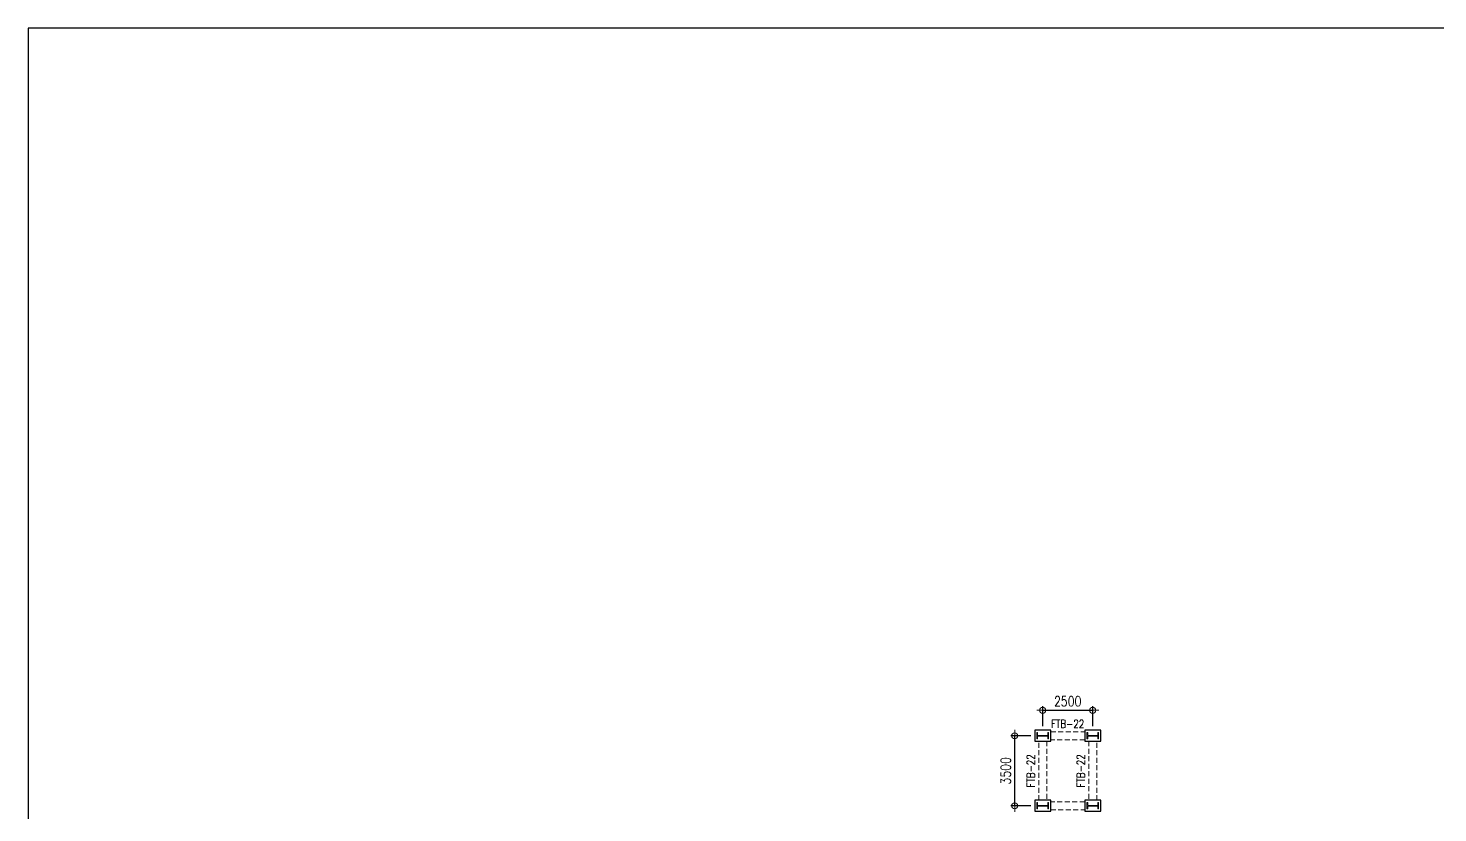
# Model space of a CAD drawing. Header units: millimetres. Extents: x 281969 to 501238, y -16030 to 119854.
# Drawn here: x 306431 to 376889, y 80627 to 119854 of the extents above; entities that cross this region are included whole.
import ezdxf

# ---------------------------------------------------------------- set-up
doc = ezdxf.new("R2010")
doc.units = ezdxf.units.MM
doc.header["$MEASUREMENT"] = 0
doc.linetypes.add('HIDDEN', pattern=[0.375, 0.25, -0.125])
doc.layers.get('0').update_dxf_attribs({"lineweight": 9})
for name, color, linetype, lineweight in [('GIRDER GIRT', 4, 'HIDDEN', 18), ('PEDESTAL CONCRETE', 20, 'Continuous', 25), ('S-COLS', 2, 'Continuous', 20), ('TEXT_GG', 3, 'Continuous', 30)]:
    doc.layers.add(name, color=color, linetype=linetype, lineweight=lineweight)
doc.styles.add('SIMPLEX', font='SIMPLEX.shx', dxfattribs={"width": 0.8, "height": 500})
doc.dimstyles.new('DIM_200', dxfattribs={"dimtxt": 500, "dimasz": 2, "dimexe": 200, "dimexo": 200, "dimgap": 200, "dimtad": 1, "dimdec": 0, "dimrnd": 1, "dimdsep": 46, "dimtxsty": 'SIMPLEX', "dimblk1": 'ESCADIM_ARW', "dimblk2": 'ESCADIM_ARW', "dimsah": 1, "dimcen": 50, "dimclrd": 251, "dimclre": 251, "dimclrt": 52, "dimadec": 0, "dimazin": 0, "dimtfac": 1, "dimtdec": 0, "dimtofl": 0, "dimtmove": 0, "dimatfit": 3, "dimldrblk": 'ESCADIM_ARW', "dimfxl": 1, "dimtolj": 1, "dimtzin": 0, "dimarcsym": 0})

# ---------------------------------------------------------------- blocks, each defined once
blk = doc.blocks.new('ESCADIM_ARW')
at = {"color": 7}
blk.add_line((-150, 0), (150, 0), dxfattribs=at)
blk.add_circle((0, 0), 75, dxfattribs=at)
blk = doc.blocks.new('*D32')
at = {"color": 251, "lineweight": -2, "ltscale": 0.5, "transparency": 16777216}
for p, q in [((357139, 84951), (357139, 85951)), ((357141, 85751), (359637, 85751)), ((359639, 84951), (359639, 85951))]:
    blk.add_line(p, q, dxfattribs=at)
at = {"layer": 'Defpoints', "color": 0, "ltscale": 0.5, "transparency": 16777216}
for p in [(359639, 85751), (357139, 84751, 0), (359639, 84751, 0)]:
    blk.add_point(p, dxfattribs=at)
at = {"color": 251, "lineweight": -2, "ltscale": 0.5, "transparency": 16777216, "xscale": 2, "yscale": 2, "zscale": 2, "rotation": 180}
blk.add_blockref('ESCADIM_ARW', (357139, 85751), dxfattribs=at)
at = {"color": 251, "lineweight": -2, "ltscale": 0.5, "transparency": 16777216, "xscale": 2, "yscale": 2, "zscale": 2}
blk.add_blockref('ESCADIM_ARW', (359639, 85751), dxfattribs=at)
at = {"color": 52, "ltscale": 0.5, "transparency": 16777216, "insert": (358389, 86201), "char_height": 500, "attachment_point": 5, "style": 'SIMPLEX'}
blk.add_mtext('\\A1;2500', dxfattribs=at)
blk = doc.blocks.new('*D33')
at = {"color": 251, "lineweight": -2, "ltscale": 0.5, "transparency": 16777216}
for p, q in [((356539, 84476), (355539, 84476)), ((355739, 80978), (355739, 84474)), ((356539, 80976), (355539, 80976))]:
    blk.add_line(p, q, dxfattribs=at)
at = {"layer": 'Defpoints', "color": 0, "ltscale": 0.5, "transparency": 16777216}
for p in [(355739, 84476), (356739, 84476, 0), (356739, 80976, 0)]:
    blk.add_point(p, dxfattribs=at)
at = {"color": 251, "lineweight": -2, "ltscale": 0.5, "transparency": 16777216, "xscale": 2, "yscale": 2, "zscale": 2}
for p, rotation in [((355739, 84476), 90), ((355739, 80976), 270)]:
    blk.add_blockref('ESCADIM_ARW', p, dxfattribs=dict(at, rotation=rotation))
at = {"color": 52, "ltscale": 0.5, "transparency": 16777216, "insert": (355289, 82726), "char_height": 500, "attachment_point": 5, "rotation": 90, "style": 'SIMPLEX'}
blk.add_mtext('\\A1;3500', dxfattribs=at)

msp = doc.modelspace()

# ---------------------------------------------------------------- linework, layer by layer
at = {"layer": 'Defpoints', "ltscale": 0.05, "elevation": 0}
msp.add_lwpolyline([(306430.8, -16030), (501238.3, -16030), (501238.3, 119854.2), (306430.8, 119854.2)], close=True, dxfattribs=at)
at = {"layer": 'GIRDER GIRT', "linetype": 'HIDDEN', "ltscale": 1000, "elevation": 0}
for points in [[(357538.7, 84676), (359238.7, 84676), (359238.7, 84276), (357538.7, 84276)], [(356938.7, 81251), (356938.7, 84201), (357338.7, 84201), (357338.7, 81251)], [(359838.7, 81251), (359838.7, 84201), (359438.7, 84201), (359438.7, 81251)], [(357538.7, 80776), (359238.7, 80776), (359238.7, 81176), (357538.7, 81176)]]:
    msp.add_lwpolyline(points, close=True, dxfattribs=at)
at = {"layer": 'PEDESTAL CONCRETE', "ltscale": 0.05, "elevation": 0}
for points in [[(356738.7, 84201), (357538.7, 84201), (357538.7, 84751), (356738.7, 84751)], [(359238.7, 84201), (360038.7, 84201), (360038.7, 84751), (359238.7, 84751)], [(356738.7, 80701), (357538.7, 80701), (357538.7, 81251), (356738.7, 81251)], [(359238.7, 80701), (360038.7, 80701), (360038.7, 81251), (359238.7, 81251)]]:
    msp.add_lwpolyline(points, close=True, dxfattribs=at)
at = {"layer": 'S-COLS', "color": 7, "ltscale": 0.05, "elevation": 0}
for points in [[(356850.2, 84476), (356850.2, 84634.8), (356887.8, 84634.8), (356887.8, 84506.1, 0.4142136), (356907.3, 84486.6), (357370.1, 84486.6, 0.4142136), (357389.7, 84506.1), (357389.7, 84634.8), (357427.3, 84634.8), (357427.3, 84317.3), (357389.7, 84317.3), (357389.7, 84445.9, 0.4142136), (357370.1, 84465.5), (356907.3, 84465.5, 0.4142136), (356887.8, 84445.9), (356887.8, 84317.3), (356850.2, 84317.3), (356850.2, 84476)], [(359350.2, 84476), (359350.2, 84634.8), (359387.8, 84634.8), (359387.8, 84506.1, 0.4142136), (359407.3, 84486.6), (359870.1, 84486.6, 0.4142136), (359889.7, 84506.1), (359889.7, 84634.8), (359927.3, 84634.8), (359927.3, 84317.3), (359889.7, 84317.3), (359889.7, 84445.9, 0.4142136), (359870.1, 84465.5), (359407.3, 84465.5, 0.4142136), (359387.8, 84445.9), (359387.8, 84317.3), (359350.2, 84317.3), (359350.2, 84476)], [(356850.2, 80976), (356850.2, 81134.8), (356887.8, 81134.8), (356887.8, 81006.1, 0.4142136), (356907.3, 80986.6), (357370.1, 80986.6, 0.4142136), (357389.7, 81006.1), (357389.7, 81134.8), (357427.3, 81134.8), (357427.3, 80817.3), (357389.7, 80817.3), (357389.7, 80945.9, 0.4142136), (357370.1, 80965.5), (356907.3, 80965.5, 0.4142136), (356887.8, 80945.9), (356887.8, 80817.3), (356850.2, 80817.3), (356850.2, 80976)], [(359350.2, 80976), (359350.2, 81134.8), (359387.8, 81134.8), (359387.8, 81006.1, 0.4142136), (359407.3, 80986.6), (359870.1, 80986.6, 0.4142136), (359889.7, 81006.1), (359889.7, 81134.8), (359927.3, 81134.8), (359927.3, 80817.3), (359889.7, 80817.3), (359889.7, 80945.9, 0.4142136), (359870.1, 80965.5), (359407.3, 80965.5, 0.4142136), (359387.8, 80945.9), (359387.8, 80817.3), (359350.2, 80817.3), (359350.2, 80976)]]:
    msp.add_lwpolyline(points, format="xyb", dxfattribs=at)

# ---------------------------------------------------------------- texts
at = {"layer": 'TEXT_GG', "insert": (358387.6, 85075, 0), "char_height": 400, "attachment_point": 5, "style": 'SIMPLEX'}
msp.add_mtext('\\A1;FTB-22', dxfattribs=at)
at = {"layer": 'TEXT_GG', "char_height": 400, "attachment_point": 5, "rotation": 90, "style": 'SIMPLEX'}
for insert in [(356539.7, 82724.9, 0), (359039.7, 82724.9, 0)]:
    msp.add_mtext('\\A1;FTB-22', dxfattribs=dict(at, insert=insert))

# ---------------------------------------------------------------- dimensions: what is measured, and where the dimension line sits
at = {"ltscale": 0.5}
dim = msp.add_linear_dim(base=(359638.7, 85751, 0), p1=(357138.7, 84751, 0), p2=(359638.7, 84751, 0), dimstyle='DIM_200', dxfattribs=at)
dim.commit()
dim.dimension.update_dxf_attribs({"geometry": '*D32', "text_midpoint": (358388.7, 86201, 0)})
dim = msp.add_linear_dim(base=(355738.7, 84476, 0), p1=(356738.7, 80976, 0), p2=(356738.7, 84476, 0), angle=90, dimstyle='DIM_200', dxfattribs=at)
dim.commit()
dim.dimension.update_dxf_attribs({"geometry": '*D33', "text_midpoint": (355288.7, 82726, 0)})

doc.saveas('drawing.dxf')
